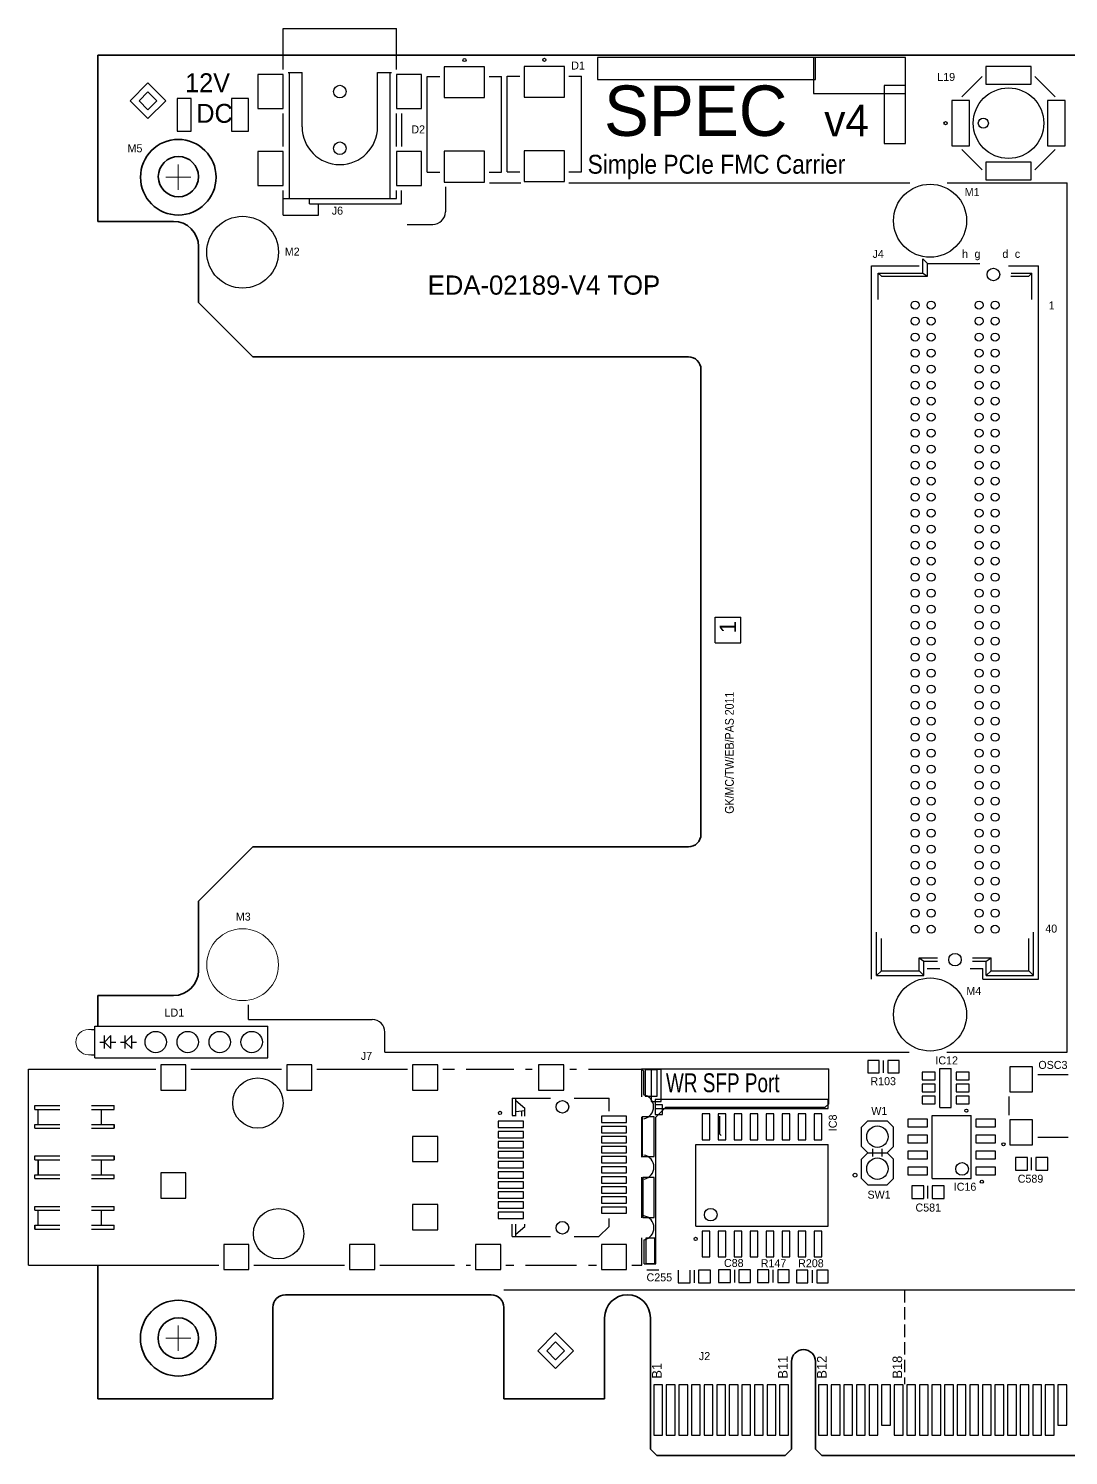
# Model space of a CAD drawing. Header units: millimetres. Extents: x -233 to 1, y -1 to 128.
# Drawn here: x -233.5 to -150.9, y 15.2 to 128.5 of the extents above; entities that cross this region are included whole.
import ezdxf

# ---------------------------------------------------------------- set-up
doc = ezdxf.new("R2010")
doc.units = ezdxf.units.MM
doc.header["$LTSCALE"] = 0.5
doc.layers.add('AM_2', color=141, linetype='Continuous', lineweight=35)
doc.layers.add('AM_2N', color=51, linetype='Continuous', lineweight=25)
doc.layers.add('AM_9', color=253, linetype='Continuous', lineweight=0, plot=False)

msp = doc.modelspace()

# ---------------------------------------------------------------- linework, layer by layer
at = {"layer": 'AM_2'}
for p, q in [((-227.99, 126.36), (-56.59, 126.36)), ((-227.99, 113.16), (-227.99, 126.36)), ((-227.99, 113.16), (-221.99, 113.16)), ((-219.99, 106.71), (-219.99, 111.16)), ((-219.99, 106.71), (-215.69, 102.41)), ((-215.69, 102.41), (-181.09, 102.41)), ((-180.09, 64.51), (-180.09, 101.41)), ((-219.99, 59.21), (-215.69, 63.51)), ((-215.69, 63.51), (-181.09, 63.51)), ((-219.99, 53.71), (-219.99, 59.21)), ((-227.99, 51.71), (-221.99, 51.71)), ((-227.99, 49.27), (-227.99, 51.71)), ((-227.99, 19.71), (-227.99, 30.31)), ((-213.09, 27.96), (-196.74, 27.96)), ((-214.09, 19.71), (-214.09, 26.96)), ((-195.74, 19.71), (-195.74, 26.96)), ((-187.74, 19.71), (-187.74, 26.14)), ((-184.09, 15.71), (-184.09, 26.14)), ((-172.89, 15.71), (-172.89, 22.66)), ((-170.99, 15.71), (-170.99, 22.66)), ((-227.99, 19.71), (-214.09, 19.71)), ((-195.74, 19.71), (-187.74, 19.71)), ((-184.09, 15.71), (-183.59, 15.21)), ((-183.59, 15.21), (-173.39, 15.21)), ((-173.39, 15.21), (-172.89, 15.71)), ((-170.99, 15.71), (-170.49, 15.21)), ((-170.49, 15.21), (-150.29, 15.21))]:
    msp.add_line(p, q, dxfattribs=at)
for centre, radius in [((-221.6, 116.66), 3), ((-221.59, 116.71), 1.6), ((-221.6, 24.52), 3.01), ((-221.6, 24.52), 1.61)]:
    msp.add_circle(centre, radius, dxfattribs=at)
for centre, radius, start, end in [((-221.99, 111.16), 2, 0, 90), ((-181.09, 101.41), 1, 0, 90), ((-181.09, 64.51), 1, 270, 0), ((-221.99, 53.71), 2, 270, 0), ((-213.09, 26.96), 1, 90, 180), ((-196.74, 26.96), 1, 0, 90), ((-185.92, 26.14), 1.82, 0, 180), ((-171.94, 22.66), 0.95, 0, 180)]:
    msp.add_arc(centre, radius, start, end, dxfattribs=at)
at = {"layer": 'AM_2N'}
for p, q in [((-213.27, 125.21), (-213.27, 128.46)), ((-213.27, 128.46), (-204.27, 128.46)), ((-204.27, 125.21), (-204.27, 128.46)), ((-188.3, 126.16), (-188.3, 124.41)), ((-171, 126.16), (-188.3, 126.16)), ((-171.15, 126.16), (-171.15, 123.31)), ((-163.83, 126.16), (-171.15, 126.16)), ((-171, 124.41), (-171, 126.16)), ((-163.83, 123.31), (-163.83, 126.16)), ((-213.27, 124.81), (-215.27, 124.81)), ((-215.27, 124.81), (-215.27, 122.11)), ((-213.27, 122.11), (-213.27, 124.81)), ((-212.87, 124.96), (-211.77, 124.96)), ((-212.77, 114.96), (-212.77, 124.96)), ((-211.77, 120.66), (-211.77, 124.96)), ((-205.77, 120.66), (-205.77, 124.96)), ((-205.77, 124.96), (-204.67, 124.96)), ((-204.77, 114.96), (-204.77, 124.96)), ((-202.27, 124.81), (-204.27, 124.81)), ((-204.27, 124.81), (-204.27, 122.11)), ((-202.27, 122.11), (-202.27, 124.81)), ((-201.82, 117.06), (-201.82, 124.66)), ((-201.82, 124.66), (-200.82, 124.66)), ((-200.47, 125.43), (-200.47, 122.98)), ((-197.27, 125.43), (-200.47, 125.43)), ((-197.27, 122.98), (-197.27, 125.43)), ((-196.92, 124.66), (-195.92, 124.66)), ((-195.92, 117.06), (-195.92, 124.66)), ((-195.47, 124.68), (-194.47, 124.68)), ((-195.47, 117.08), (-195.47, 124.68)), ((-194.12, 125.46), (-194.12, 123.01)), ((-190.92, 125.46), (-194.12, 125.46)), ((-190.92, 123.01), (-190.92, 125.46)), ((-190.57, 124.68), (-189.57, 124.68)), ((-189.57, 117.08), (-189.57, 124.68)), ((-159.36, 123.05), (-157.76, 124.65)), ((-157.46, 125.45), (-157.46, 124.05)), ((-153.86, 125.45), (-157.46, 125.45)), ((-153.86, 124.05), (-153.86, 125.45)), ((-153.56, 124.65), (-151.96, 123.05)), ((-225.42, 122.73), (-224.01, 124.14)), ((-224.01, 124.14), (-222.59, 122.73)), ((-188.3, 124.41), (-171, 124.41)), ((-165.54, 123.95), (-165.54, 119.35)), ((-163.83, 123.95), (-165.54, 123.95)), ((-163.83, 119.35), (-163.83, 123.95)), ((-157.46, 124.05), (-153.86, 124.05)), ((-224.01, 121.31), (-225.42, 122.73)), ((-224.01, 123.44), (-224.71, 122.73)), ((-224.71, 122.73), (-224.01, 122.02)), ((-223.3, 122.73), (-224.01, 123.44)), ((-224.01, 122.02), (-223.3, 122.73)), ((-222.59, 122.73), (-224.01, 121.31)), ((-221.7, 122.91), (-221.7, 120.32)), ((-220.58, 122.91), (-221.7, 122.91)), ((-220.58, 120.32), (-220.58, 122.91)), ((-217.38, 122.91), (-217.38, 120.32)), ((-216.03, 122.91), (-217.38, 122.91)), ((-216.03, 120.32), (-216.03, 122.91)), ((-200.47, 122.98), (-197.27, 122.98)), ((-194.12, 123.01), (-190.92, 123.01)), ((-171.15, 123.31), (-163.83, 123.31)), ((-160.16, 122.75), (-160.16, 119.15)), ((-158.76, 122.75), (-160.16, 122.75)), ((-158.76, 119.15), (-158.76, 122.75)), ((-152.56, 122.75), (-152.56, 119.15)), ((-151.16, 122.75), (-152.56, 122.75)), ((-151.16, 119.15), (-151.16, 122.75)), ((-215.27, 122.11), (-213.27, 122.11)), ((-213.27, 119.11), (-213.27, 121.71)), ((-204.27, 122.11), (-202.27, 122.11)), ((-204.27, 119.11), (-204.27, 121.71)), ((-203.87, 121.71), (-203.87, 119.11)), ((-221.7, 120.32), (-220.58, 120.32)), ((-217.38, 120.32), (-216.03, 120.32)), ((-165.54, 119.35), (-163.83, 119.35)), ((-160.16, 119.15), (-158.76, 119.15)), ((-152.56, 119.15), (-151.16, 119.15)), ((-213.27, 118.71), (-215.27, 118.71)), ((-215.27, 118.71), (-215.27, 116.01)), ((-213.27, 116.01), (-213.27, 118.71)), ((-202.27, 118.71), (-204.27, 118.71)), ((-204.27, 118.71), (-204.27, 116.01)), ((-202.27, 116.01), (-202.27, 118.71)), ((-200.47, 118.73), (-200.47, 116.28)), ((-197.27, 118.73), (-200.47, 118.73)), ((-197.27, 116.28), (-197.27, 118.73)), ((-194.12, 118.76), (-194.12, 116.31)), ((-190.92, 118.76), (-194.12, 118.76)), ((-190.92, 116.31), (-190.92, 118.76)), ((-159.36, 118.85), (-157.76, 117.25)), ((-157.46, 117.85), (-157.46, 116.45)), ((-153.86, 117.85), (-157.46, 117.85)), ((-153.86, 116.45), (-153.86, 117.85)), ((-153.56, 117.25), (-151.96, 118.85)), ((-201.82, 117.06), (-200.82, 117.06)), ((-196.92, 117.06), (-195.92, 117.06)), ((-195.47, 117.08), (-194.47, 117.08)), ((-190.57, 117.08), (-189.57, 117.08)), ((-215.27, 116.01), (-213.27, 116.01)), ((-213.27, 114.96), (-213.27, 115.61)), ((-204.27, 116.01), (-202.27, 116.01)), ((-204.27, 114.96), (-204.27, 115.61)), ((-203.87, 114.56), (-203.87, 115.61)), ((-200.47, 116.28), (-197.27, 116.28)), ((-200.39, 115.91), (-200.39, 113.91)), ((-200.39, 115.91), (-200.39, 113.91)), ((-196.89, 116.21), (-194.39, 116.21)), ((-194.12, 116.31), (-190.92, 116.31)), ((-190.59, 116.21), (-163.49, 116.21)), ((-160.53, 116.22), (-151, 116.22)), ((-157.46, 116.45), (-153.86, 116.45)), ((-150.99, 47.21), (-150.99, 116.21)), ((-213.27, 113.66), (-213.27, 114.96)), ((-213.27, 114.96), (-204.27, 114.96)), ((-211.17, 114.56), (-211.17, 114.96)), ((-211.17, 114.56), (-203.87, 114.56)), ((-210.47, 113.66), (-210.47, 114.56)), ((-213.27, 113.66), (-210.47, 113.66)), ((-203.41, 112.9), (-201.41, 112.9)), ((-162.47, 110.19), (-162.09, 109.81)), ((-162.47, 109.05), (-162.47, 110.19)), ((-166.53, 53.02), (-166.53, 109.64)), ((-166.53, 109.64), (-162.75, 109.64)), ((-166.02, 109.05), (-162.47, 109.05)), ((-166.02, 106.95), (-166.02, 109.05)), ((-166.02, 109.05), (-165.76, 108.8)), ((-165.76, 108.8), (-162.09, 108.8)), ((-162.47, 109.05), (-162.09, 108.8)), ((-162.09, 109.81), (-157.95, 109.81)), ((-162.09, 108.8), (-162.09, 109.81)), ((-155.65, 109.64), (-153.29, 109.64)), ((-155.47, 108.8), (-154.05, 108.8)), ((-155.46, 109.05), (-153.8, 109.05)), ((-154.05, 108.8), (-153.8, 109.05)), ((-153.8, 106.95), (-153.8, 109.05)), ((-153.29, 53.02), (-153.29, 109.64)), ((-178.95, 79.71), (-178.95, 81.74)), ((-178.95, 81.74), (-176.92, 81.74)), ((-176.92, 79.71), (-176.92, 81.74)), ((-178.95, 79.71), (-176.92, 79.71)), ((-166.15, 53.3), (-166.15, 56.75)), ((-153.67, 53.3), (-153.67, 56.75)), ((-165.76, 53.68), (-165.76, 56.25)), ((-154.05, 53.68), (-154.05, 56.25)), ((-162.77, 54.7), (-161.3, 54.7)), ((-162.77, 54.7), (-162.39, 54.44)), ((-162.77, 53.68), (-162.77, 54.7)), ((-162.39, 54.44), (-161.3, 54.44)), ((-162.39, 53.3), (-162.39, 54.44)), ((-158.52, 54.7), (-157.05, 54.7)), ((-158.51, 54.44), (-157.43, 54.44)), ((-157.43, 54.44), (-157.05, 54.7)), ((-157.43, 53.3), (-157.43, 54.44)), ((-157.05, 53.68), (-157.05, 54.7)), ((-166.15, 53.3), (-165.76, 53.68)), ((-166.15, 53.3), (-162.39, 53.3)), ((-165.76, 53.68), (-162.77, 53.68)), ((-162.77, 53.68), (-162.39, 53.3)), ((-162.11, 53.86), (-161.12, 53.86)), ((-158.7, 53.86), (-157.71, 53.86)), ((-157.71, 53.02), (-157.71, 53.86)), ((-157.43, 53.3), (-157.05, 53.68)), ((-157.43, 53.3), (-153.67, 53.3)), ((-157.05, 53.68), (-154.05, 53.68)), ((-154.05, 53.68), (-153.67, 53.3)), ((-157.71, 53.02), (-153.29, 53.02)), ((-216.01, 49.81), (-216.01, 50.98)), ((-228.5, 49.02), (-228.22, 49.02)), ((-228.22, 46.77), (-228.22, 49.27)), ((-228.22, 49.27), (-214.5, 49.27)), ((-228.22, 49.27), (-226.85, 49.27)), ((-216.01, 49.81), (-206.19, 49.81)), ((-214.5, 46.77), (-214.5, 49.27)), ((-205.19, 47.21), (-205.19, 48.81)), ((-227.84, 48.02), (-227.46, 48.02)), ((-227.46, 48.02), (-226.95, 48.53)), ((-227.46, 47.51), (-227.46, 48.53)), ((-227.46, 48.02), (-226.95, 47.51)), ((-226.95, 47.51), (-226.95, 48.53)), ((-226.95, 48.02), (-226.57, 48.02)), ((-226.19, 48.02), (-225.81, 48.02)), ((-225.81, 48.02), (-225.3, 48.53)), ((-225.81, 47.51), (-225.81, 48.53)), ((-225.81, 48.02), (-225.3, 47.51)), ((-225.3, 47.51), (-225.3, 48.53)), ((-225.3, 48.02), (-224.92, 48.02)), ((-228.5, 47.02), (-228.22, 47.02)), ((-228.22, 46.77), (-214.5, 46.77)), ((-228.22, 46.77), (-226.85, 46.77)), ((-205.19, 47.22), (-163.56, 47.22)), ((-165.94, 46.57), (-166.84, 46.57)), ((-166.84, 46.57), (-166.84, 45.57)), ((-165.94, 45.57), (-165.94, 46.57)), ((-165.59, 45.57), (-165.59, 46.57)), ((-164.34, 46.57), (-165.24, 46.57)), ((-165.24, 46.57), (-165.24, 45.57)), ((-164.34, 45.57), (-164.34, 46.57)), ((-160.57, 47.22), (-150.99, 47.22)), ((-233.49, 30.31), (-233.49, 45.86)), ((-233.49, 45.86), (-223.39, 45.86)), ((-233.49, 45.86), (-231.09, 45.86)), ((-233.49, 30.31), (-233.49, 45.86)), ((-233.49, 30.31), (-233.49, 45.86)), ((-233.49, 45.86), (-223.39, 45.86)), ((-222.99, 46.21), (-222.99, 44.21)), ((-220.99, 46.21), (-222.99, 46.21)), ((-220.99, 44.21), (-220.99, 46.21)), ((-220.59, 45.86), (-213.39, 45.86)), ((-220.59, 45.86), (-213.39, 45.86)), ((-212.99, 46.21), (-212.99, 44.21)), ((-210.99, 46.21), (-212.99, 46.21)), ((-210.99, 44.21), (-210.99, 46.21)), ((-210.59, 45.86), (-203.39, 45.86)), ((-210.59, 45.86), (-203.39, 45.86)), ((-202.99, 46.21), (-202.99, 44.21)), ((-200.99, 46.21), (-202.99, 46.21)), ((-200.99, 44.21), (-200.99, 46.21)), ((-200.59, 45.86), (-199.66, 45.86)), ((-200.59, 45.86), (-199.66, 45.86)), ((-198.73, 45.86), (-194.96, 45.86)), ((-198.73, 45.86), (-194.96, 45.86)), ((-194.03, 45.86), (-193.49, 45.86)), ((-194.03, 45.86), (-193.49, 45.86)), ((-192.99, 46.21), (-192.99, 44.21)), ((-190.99, 46.21), (-192.99, 46.21)), ((-190.99, 44.21), (-190.99, 46.21)), ((-190.49, 45.86), (-189.96, 45.86)), ((-190.49, 45.86), (-189.96, 45.86)), ((-189.03, 45.86), (-184.79, 45.86)), ((-189.03, 45.86), (-184.79, 45.86)), ((-185.59, 45.86), (-184.79, 45.86)), ((-184.8, 45.89), (-169.94, 45.89)), ((-184.8, 45.89), (-184.62, 45.72)), ((-184.79, 43.68), (-184.79, 45.86)), ((-184.79, 43.86), (-184.79, 45.86)), ((-184.79, 43.68), (-184.79, 45.86)), ((-184.62, 43.89), (-184.62, 45.72)), ((-184.52, 45.82), (-184.52, 43.73)), ((-183.56, 45.82), (-184.52, 45.82)), ((-184.04, 45.84), (-184.04, 43.3)), ((-183.25, 45.84), (-184.04, 45.84)), ((-183.56, 43.73), (-183.56, 45.82)), ((-183.25, 43.3), (-183.25, 45.84)), ((-169.94, 43.13), (-169.94, 45.89)), ((-166.84, 45.57), (-165.94, 45.57)), ((-165.24, 45.57), (-164.34, 45.57)), ((-161.48, 45.62), (-162.53, 45.62)), ((-162.53, 45.62), (-162.53, 45.02)), ((-161.48, 45.02), (-161.48, 45.62)), ((-161.11, 42.82), (-161.11, 45.92)), ((-161.11, 45.92), (-160.21, 45.92)), ((-160.21, 42.82), (-160.21, 45.92)), ((-158.78, 45.62), (-159.83, 45.62)), ((-159.83, 45.62), (-159.83, 45.02)), ((-158.78, 45.02), (-158.78, 45.62)), ((-153.76, 46.06), (-155.56, 46.06)), ((-155.56, 46.06), (-155.56, 44.06)), ((-153.76, 44.06), (-153.76, 46.06)), ((-153.32, 45.46), (-150.92, 45.46)), ((-222.99, 44.21), (-220.99, 44.21)), ((-212.99, 44.21), (-210.99, 44.21)), ((-202.99, 44.21), (-200.99, 44.21)), ((-192.99, 44.21), (-190.99, 44.21)), ((-162.53, 45.02), (-161.48, 45.02)), ((-161.48, 44.67), (-162.53, 44.67)), ((-162.53, 44.67), (-162.53, 44.07)), ((-161.48, 44.07), (-161.48, 44.67)), ((-159.83, 45.02), (-158.78, 45.02)), ((-158.78, 44.67), (-159.83, 44.67)), ((-159.83, 44.67), (-159.83, 44.07)), ((-158.78, 44.07), (-158.78, 44.67)), ((-195.09, 43.58), (-192.04, 43.58)), ((-195.09, 43.58), (-195.09, 42.18)), ((-194.79, 42.13), (-194.79, 43.58)), ((-194.79, 43.38), (-194.07, 42.78)), ((-190.15, 43.58), (-187.39, 43.58)), ((-187.39, 42.53), (-187.39, 43.58)), ((-184.52, 43.73), (-183.56, 43.73)), ((-184.04, 43.3), (-183.25, 43.3)), ((-183.73, 43.46), (-183.73, 42.74)), ((-169.99, 43.46), (-183.73, 43.46)), ((-183.73, 43.05), (-183.73, 42.26)), ((-183.15, 43.05), (-183.73, 43.05)), ((-183.15, 42.26), (-183.15, 43.05)), ((-170.22, 42.85), (-169.94, 43.13)), ((-169.99, 42.74), (-169.99, 43.46)), ((-162.53, 44.07), (-161.48, 44.07)), ((-161.48, 43.72), (-162.53, 43.72)), ((-162.53, 43.72), (-162.53, 43.12)), ((-162.53, 43.12), (-161.48, 43.12)), ((-161.48, 43.12), (-161.48, 43.72)), ((-159.83, 44.07), (-158.78, 44.07)), ((-158.78, 43.72), (-159.83, 43.72)), ((-159.83, 43.72), (-159.83, 43.12)), ((-159.83, 43.12), (-158.78, 43.12)), ((-158.78, 43.12), (-158.78, 43.72)), ((-155.62, 42.21), (-155.62, 43.71)), ((-155.56, 44.06), (-153.76, 44.06)), ((-232.99, 42.68), (-232.99, 42.98)), ((-232.99, 42.98), (-231, 42.98)), ((-232.99, 42.68), (-231, 42.68)), ((-232.74, 41.48), (-232.74, 42.68)), ((-231, 42.98), (-231, 42.98)), ((-228.5, 42.98), (-226.69, 42.98)), ((-228.5, 42.68), (-226.69, 42.68)), ((-227.69, 41.48), (-227.69, 42.68)), ((-227.69, 41.48), (-227.69, 42.68)), ((-226.69, 42.68), (-226.69, 42.98)), ((-226.69, 42.68), (-226.69, 42.98)), ((-195.09, 42.18), (-194.79, 42.18)), ((-194.79, 42.52), (-194.07, 42.58)), ((-194.32, 42.13), (-194.32, 42.56)), ((-194.07, 42.13), (-194.07, 42.78)), ((-187.99, 42.13), (-187.99, 41.63)), ((-185.99, 42.13), (-187.99, 42.13)), ((-185.99, 41.63), (-185.99, 42.13)), ((-184.79, 38.88), (-184.79, 42.09)), ((-184.79, 38.88), (-184.79, 42.09)), ((-184.77, 42.08), (-184.77, 38.93)), ((-183.81, 42.08), (-184.77, 42.08)), ((-183.81, 38.93), (-183.81, 42.08)), ((-183.73, 42.74), (-169.99, 42.74)), ((-183.73, 42.26), (-183.15, 42.26)), ((-183.66, 42.06), (-182.87, 42.85)), ((-183.66, 30.43), (-183.66, 42.06)), ((-182.87, 42.85), (-170.22, 42.85)), ((-179.38, 42.32), (-179.98, 42.32)), ((-179.98, 42.32), (-179.98, 40.27)), ((-179.38, 40.27), (-179.38, 42.32)), ((-178.11, 42.32), (-178.71, 42.32)), ((-178.71, 42.32), (-178.71, 40.27)), ((-178.59, 41.3), (-178.59, 42.14)), ((-178.11, 40.27), (-178.11, 42.32)), ((-176.84, 42.32), (-177.44, 42.32)), ((-177.44, 42.32), (-177.44, 40.27)), ((-176.84, 40.27), (-176.84, 42.32)), ((-175.57, 42.32), (-176.17, 42.32)), ((-176.17, 42.32), (-176.17, 40.27)), ((-175.57, 40.27), (-175.57, 42.32)), ((-174.3, 42.32), (-174.9, 42.32)), ((-174.9, 42.32), (-174.9, 40.27)), ((-174.3, 40.27), (-174.3, 42.32)), ((-173.03, 42.32), (-173.63, 42.32)), ((-173.63, 42.32), (-173.63, 40.27)), ((-173.03, 40.27), (-173.03, 42.32)), ((-171.76, 42.32), (-172.36, 42.32)), ((-172.36, 42.32), (-172.36, 40.27)), ((-171.76, 40.27), (-171.76, 42.32)), ((-170.49, 42.32), (-171.09, 42.32)), ((-171.09, 42.32), (-171.09, 40.27)), ((-170.49, 40.27), (-170.49, 42.32)), ((-161.73, 37.2), (-161.73, 42.2)), ((-161.73, 42.2), (-158.63, 42.2)), ((-161.11, 42.82), (-160.21, 42.82)), ((-158.63, 37.2), (-158.63, 42.2)), ((-232.99, 41.18), (-232.99, 41.48)), ((-232.99, 41.48), (-231, 41.48)), ((-232.99, 41.18), (-231, 41.18)), ((-228.5, 41.48), (-226.69, 41.48)), ((-228.5, 41.18), (-226.69, 41.18)), ((-226.69, 41.18), (-226.69, 41.48)), ((-226.69, 41.48), (-226.69, 41.18)), ((-194.19, 41.73), (-196.19, 41.73)), ((-196.19, 41.73), (-196.19, 41.23)), ((-196.19, 41.23), (-194.19, 41.23)), ((-194.19, 40.93), (-196.19, 40.93)), ((-196.19, 40.93), (-196.19, 40.43)), ((-194.19, 41.23), (-194.19, 41.73)), ((-194.19, 40.43), (-194.19, 40.93)), ((-187.99, 41.63), (-185.99, 41.63)), ((-187.99, 41.33), (-187.99, 40.83)), ((-185.99, 41.33), (-187.99, 41.33)), ((-187.99, 40.83), (-185.99, 40.83)), ((-185.99, 40.83), (-185.99, 41.33)), ((-178.59, 40.72), (-178.59, 41.3)), ((-167.34, 41.28), (-166.84, 41.78)), ((-167.34, 39.74), (-167.34, 41.28)), ((-166.84, 41.78), (-165.3, 41.78)), ((-165.3, 41.78), (-164.8, 41.28)), ((-164.8, 39.74), (-164.8, 41.28)), ((-162.1, 41.9), (-163.65, 41.9)), ((-163.65, 41.9), (-163.65, 41.3)), ((-163.65, 41.3), (-162.1, 41.3)), ((-162.1, 41.3), (-162.1, 41.9)), ((-156.7, 41.9), (-158.25, 41.9)), ((-158.25, 41.9), (-158.25, 41.3)), ((-158.25, 41.3), (-156.7, 41.3)), ((-156.7, 41.3), (-156.7, 41.9)), ((-153.76, 41.86), (-155.56, 41.86)), ((-155.56, 41.86), (-155.56, 39.86)), ((-153.76, 39.86), (-153.76, 41.86)), ((-202.99, 40.53), (-202.99, 38.53)), ((-200.99, 40.53), (-202.99, 40.53)), ((-200.99, 38.53), (-200.99, 40.53)), ((-196.19, 40.43), (-194.19, 40.43)), ((-194.19, 40.13), (-196.19, 40.13)), ((-196.19, 40.13), (-196.19, 39.63)), ((-194.19, 39.63), (-194.19, 40.13)), ((-187.99, 40.53), (-187.99, 40.03)), ((-185.99, 40.53), (-187.99, 40.53)), ((-187.99, 40.03), (-185.99, 40.03)), ((-187.99, 39.73), (-187.99, 39.23)), ((-185.99, 39.73), (-187.99, 39.73)), ((-185.99, 40.03), (-185.99, 40.53)), ((-185.99, 39.23), (-185.99, 39.73)), ((-180.49, 33.4), (-180.49, 39.9)), ((-180.49, 39.9), (-169.99, 39.9)), ((-179.98, 40.27), (-179.38, 40.27)), ((-178.71, 40.27), (-178.11, 40.27)), ((-178.59, 40.72), (-178.47, 40.6)), ((-177.44, 40.27), (-176.84, 40.27)), ((-176.17, 40.27), (-175.57, 40.27)), ((-174.9, 40.27), (-174.3, 40.27)), ((-173.63, 40.27), (-173.03, 40.27)), ((-172.36, 40.27), (-171.76, 40.27)), ((-171.09, 40.27), (-170.49, 40.27)), ((-169.99, 33.4), (-169.99, 39.9)), ((-167.34, 39.74), (-166.84, 39.24)), ((-165.3, 39.24), (-164.8, 39.74)), ((-162.1, 40.63), (-163.65, 40.63)), ((-163.65, 40.63), (-163.65, 40.03)), ((-163.65, 40.03), (-162.1, 40.03)), ((-162.1, 40.03), (-162.1, 40.63)), ((-156.7, 40.63), (-158.25, 40.63)), ((-158.25, 40.63), (-158.25, 40.03)), ((-158.25, 40.03), (-156.7, 40.03)), ((-156.7, 40.03), (-156.7, 40.63)), ((-155.56, 39.86), (-153.76, 39.86)), ((-153.32, 40.46), (-150.92, 40.46)), ((-232.99, 38.68), (-232.99, 38.98)), ((-232.99, 38.68), (-232.99, 38.98)), ((-232.99, 38.98), (-231, 38.98)), ((-232.99, 38.68), (-231, 38.68)), ((-232.74, 37.48), (-232.74, 38.68)), ((-232.74, 38.68), (-232.74, 37.48)), ((-231, 38.98), (-231, 38.98)), ((-231, 38.68), (-231, 38.68)), ((-228.5, 38.98), (-226.69, 38.98)), ((-228.5, 38.68), (-226.69, 38.68)), ((-227.69, 37.48), (-227.69, 38.68)), ((-227.69, 37.48), (-227.69, 38.68)), ((-226.69, 38.68), (-226.69, 38.98)), ((-226.69, 38.98), (-226.69, 38.68)), ((-202.99, 38.53), (-200.99, 38.53)), ((-196.19, 39.63), (-194.19, 39.63)), ((-194.19, 39.33), (-196.19, 39.33)), ((-196.19, 39.33), (-196.19, 38.83)), ((-196.19, 38.83), (-194.19, 38.83)), ((-194.19, 38.53), (-196.19, 38.53)), ((-196.19, 38.53), (-196.19, 38.03)), ((-194.19, 38.83), (-194.19, 39.33)), ((-194.19, 38.03), (-194.19, 38.53)), ((-187.99, 39.23), (-185.99, 39.23)), ((-187.99, 38.93), (-187.99, 38.43)), ((-185.99, 38.93), (-187.99, 38.93)), ((-185.99, 38.43), (-185.99, 38.93)), ((-184.77, 38.93), (-183.81, 38.93)), ((-167.34, 38.74), (-166.84, 39.24)), ((-167.34, 37.2), (-167.34, 38.74)), ((-166.84, 39.24), (-165.3, 39.24)), ((-166.45, 38.94), (-166.45, 39.55)), ((-165.69, 38.94), (-165.69, 39.55)), ((-165.3, 39.24), (-164.8, 38.74)), ((-164.8, 37.2), (-164.8, 38.74)), ((-162.1, 39.36), (-163.65, 39.36)), ((-163.65, 39.36), (-163.65, 38.76)), ((-163.65, 38.76), (-162.1, 38.76)), ((-162.1, 38.76), (-162.1, 39.36)), ((-156.7, 39.36), (-158.25, 39.36)), ((-158.25, 39.36), (-158.25, 38.76)), ((-158.25, 38.76), (-156.7, 38.76)), ((-156.7, 38.76), (-156.7, 39.36)), ((-154.15, 38.85), (-155.1, 38.85)), ((-155.1, 38.85), (-155.1, 37.85)), ((-154.15, 37.85), (-154.15, 38.85)), ((-153.83, 37.85), (-153.83, 38.85)), ((-152.55, 38.85), (-153.5, 38.85)), ((-153.5, 38.85), (-153.5, 37.85)), ((-152.55, 37.85), (-152.55, 38.85)), ((-232.99, 37.18), (-232.99, 37.48)), ((-232.99, 37.18), (-232.99, 37.48)), ((-232.99, 37.48), (-231, 37.48)), ((-231, 37.48), (-231, 37.48)), ((-228.5, 37.48), (-226.69, 37.48)), ((-226.69, 37.18), (-226.69, 37.48)), ((-226.69, 37.18), (-226.69, 37.48)), ((-222.99, 37.63), (-222.99, 35.63)), ((-220.99, 37.63), (-222.99, 37.63)), ((-220.99, 35.63), (-220.99, 37.63)), ((-196.19, 38.03), (-194.19, 38.03)), ((-194.19, 37.73), (-196.19, 37.73)), ((-196.19, 37.73), (-196.19, 37.23)), ((-194.19, 37.23), (-194.19, 37.73)), ((-187.99, 38.43), (-185.99, 38.43)), ((-187.99, 38.13), (-187.99, 37.63)), ((-185.99, 38.13), (-187.99, 38.13)), ((-187.99, 37.63), (-185.99, 37.63)), ((-185.99, 37.63), (-185.99, 38.13)), ((-162.1, 38.09), (-163.65, 38.09)), ((-163.65, 38.09), (-163.65, 37.49)), ((-163.65, 37.49), (-162.1, 37.49)), ((-162.1, 37.49), (-162.1, 38.09)), ((-156.7, 38.09), (-158.25, 38.09)), ((-158.25, 38.09), (-158.25, 37.49)), ((-158.25, 37.49), (-156.7, 37.49)), ((-156.7, 37.49), (-156.7, 38.09)), ((-155.1, 37.85), (-154.15, 37.85)), ((-153.5, 37.85), (-152.55, 37.85)), ((-232.99, 37.18), (-231, 37.18)), ((-231, 37.18), (-231, 37.18)), ((-228.5, 37.18), (-226.69, 37.18)), ((-196.19, 37.23), (-194.19, 37.23)), ((-194.19, 36.93), (-196.19, 36.93)), ((-196.19, 36.93), (-196.19, 36.43)), ((-196.19, 36.43), (-194.19, 36.43)), ((-194.19, 36.43), (-194.19, 36.93)), ((-187.99, 37.33), (-187.99, 36.83)), ((-185.99, 37.33), (-187.99, 37.33)), ((-187.99, 36.83), (-185.99, 36.83)), ((-187.99, 36.53), (-187.99, 36.03)), ((-185.99, 36.53), (-187.99, 36.53)), ((-185.99, 36.83), (-185.99, 37.33)), ((-185.99, 36.03), (-185.99, 36.53)), ((-184.79, 34.08), (-184.79, 37.29)), ((-184.79, 34.08), (-184.79, 37.29)), ((-184.7, 37.26), (-184.7, 34.11)), ((-183.81, 37.26), (-184.7, 37.26)), ((-183.81, 34.11), (-183.81, 37.26)), ((-167.34, 37.2), (-166.84, 36.7)), ((-166.84, 36.7), (-165.3, 36.7)), ((-165.3, 36.7), (-164.8, 37.2)), ((-163.33, 36.61), (-163.33, 35.61)), ((-162.38, 36.61), (-163.33, 36.61)), ((-162.38, 35.61), (-162.38, 36.61)), ((-162.06, 35.61), (-162.06, 36.61)), ((-161.73, 37.2), (-158.63, 37.2)), ((-161.73, 36.61), (-161.73, 35.61)), ((-160.78, 36.61), (-161.73, 36.61)), ((-160.78, 35.61), (-160.78, 36.61)), ((-222.99, 35.63), (-220.99, 35.63)), ((-202.99, 35.13), (-202.99, 33.13)), ((-200.99, 35.13), (-202.99, 35.13)), ((-200.99, 33.13), (-200.99, 35.13)), ((-194.19, 36.13), (-196.19, 36.13)), ((-196.19, 36.13), (-196.19, 35.63)), ((-196.19, 35.63), (-194.19, 35.63)), ((-194.19, 35.33), (-196.19, 35.33)), ((-196.19, 35.33), (-196.19, 34.83)), ((-194.19, 35.63), (-194.19, 36.13)), ((-194.19, 34.83), (-194.19, 35.33)), ((-187.99, 36.03), (-185.99, 36.03)), ((-187.99, 35.73), (-187.99, 35.23)), ((-185.99, 35.73), (-187.99, 35.73)), ((-187.99, 35.23), (-185.99, 35.23)), ((-185.99, 35.23), (-185.99, 35.73)), ((-163.33, 35.61), (-162.38, 35.61)), ((-161.73, 35.61), (-160.78, 35.61)), ((-232.99, 34.68), (-232.99, 34.98)), ((-232.99, 34.68), (-232.99, 34.98)), ((-232.99, 34.98), (-231, 34.98)), ((-232.99, 34.68), (-231, 34.68)), ((-232.74, 33.48), (-232.74, 34.68)), ((-232.74, 33.48), (-232.74, 34.68)), ((-231, 34.98), (-231, 34.98)), ((-231, 34.68), (-231, 34.68)), ((-228.5, 34.98), (-226.69, 34.98)), ((-228.5, 34.68), (-226.69, 34.68)), ((-227.69, 33.48), (-227.69, 34.68)), ((-227.69, 33.48), (-227.69, 34.68)), ((-226.69, 34.68), (-226.69, 34.98)), ((-226.69, 34.68), (-226.69, 34.98)), ((-196.19, 34.83), (-194.19, 34.83)), ((-194.19, 34.53), (-196.19, 34.53)), ((-196.19, 34.53), (-196.19, 34.03)), ((-196.19, 34.03), (-194.19, 34.03)), ((-194.19, 34.03), (-194.19, 34.53)), ((-187.99, 34.93), (-187.99, 34.43)), ((-185.99, 34.93), (-187.99, 34.93)), ((-187.99, 34.43), (-185.99, 34.43)), ((-187.39, 33.38), (-187.39, 34.03)), ((-185.99, 34.43), (-185.99, 34.93)), ((-184.7, 34.11), (-183.81, 34.11)), ((-232.99, 33.18), (-232.99, 33.48)), ((-232.99, 33.48), (-232.99, 33.18)), ((-232.99, 33.48), (-231, 33.48)), ((-232.99, 33.18), (-231, 33.18)), ((-231, 33.48), (-231, 33.48)), ((-228.5, 33.48), (-226.69, 33.48)), ((-228.5, 33.18), (-226.69, 33.18)), ((-226.69, 33.18), (-226.69, 33.48)), ((-226.69, 33.18), (-226.69, 33.48)), ((-202.99, 33.13), (-200.99, 33.13)), ((-195.09, 32.58), (-195.09, 33.58)), ((-194.79, 32.58), (-194.79, 33.58)), ((-194.79, 32.78), (-194.07, 33.38)), ((-194.07, 33.38), (-194.07, 33.58)), ((-188.19, 32.58), (-187.39, 33.38)), ((-180.49, 33.4), (-169.99, 33.4)), ((-179.38, 33.02), (-179.98, 33.02)), ((-179.98, 33.02), (-179.98, 30.97)), ((-179.38, 30.97), (-179.38, 33.02)), ((-178.11, 33.02), (-178.71, 33.02)), ((-178.71, 33.02), (-178.71, 30.97)), ((-178.11, 30.97), (-178.11, 33.02)), ((-176.84, 33.02), (-177.44, 33.02)), ((-177.44, 33.02), (-177.44, 30.97)), ((-176.84, 30.97), (-176.84, 33.02)), ((-175.57, 33.02), (-176.17, 33.02)), ((-176.17, 33.02), (-176.17, 30.97)), ((-175.57, 30.97), (-175.57, 33.02)), ((-174.3, 33.02), (-174.9, 33.02)), ((-174.9, 33.02), (-174.9, 30.97)), ((-174.3, 30.97), (-174.3, 33.02)), ((-173.03, 33.02), (-173.63, 33.02)), ((-173.63, 33.02), (-173.63, 30.97)), ((-173.03, 30.97), (-173.03, 33.02)), ((-171.76, 33.02), (-172.36, 33.02)), ((-172.36, 33.02), (-172.36, 30.97)), ((-171.76, 30.97), (-171.76, 33.02)), ((-170.49, 33.02), (-171.09, 33.02)), ((-171.09, 33.02), (-171.09, 30.97)), ((-170.49, 30.97), (-170.49, 33.02)), ((-217.99, 31.96), (-217.99, 29.96)), ((-215.99, 31.96), (-217.99, 31.96)), ((-215.99, 29.96), (-215.99, 31.96)), ((-207.99, 31.96), (-207.99, 29.96)), ((-205.99, 31.96), (-207.99, 31.96)), ((-205.99, 29.96), (-205.99, 31.96)), ((-197.99, 31.96), (-197.99, 29.96)), ((-195.99, 31.96), (-197.99, 31.96)), ((-195.99, 29.96), (-195.99, 31.96)), ((-195.09, 32.58), (-192.04, 32.58)), ((-190.15, 32.58), (-188.19, 32.58)), ((-187.99, 31.96), (-187.99, 29.96)), ((-185.99, 31.96), (-187.99, 31.96)), ((-185.99, 29.96), (-185.99, 31.96)), ((-184.79, 30.31), (-184.79, 32.49)), ((-184.79, 30.31), (-184.79, 32.49)), ((-184.79, 30.31), (-184.79, 32.31)), ((-184.6, 30.43), (-184.6, 32.33)), ((-184.47, 32.46), (-184.47, 30.45)), ((-183.76, 32.46), (-184.47, 32.46)), ((-183.76, 30.45), (-183.76, 32.46)), ((-179.98, 30.97), (-179.38, 30.97)), ((-178.71, 30.97), (-178.11, 30.97)), ((-177.44, 30.97), (-176.84, 30.97)), ((-176.17, 30.97), (-175.57, 30.97)), ((-174.9, 30.97), (-174.3, 30.97)), ((-173.63, 30.97), (-173.03, 30.97)), ((-172.36, 30.97), (-171.76, 30.97)), ((-171.09, 30.97), (-170.49, 30.97)), ((-233.49, 30.31), (-218.39, 30.31)), ((-233.49, 30.31), (-231.09, 30.31)), ((-233.49, 30.31), (-218.39, 30.31)), ((-217.99, 29.96), (-215.99, 29.96)), ((-215.59, 30.31), (-208.39, 30.31)), ((-215.59, 30.31), (-208.39, 30.31)), ((-207.99, 29.96), (-205.99, 29.96)), ((-205.59, 30.31), (-199.66, 30.31)), ((-205.59, 30.31), (-199.66, 30.31)), ((-198.73, 30.31), (-198.39, 30.31)), ((-198.73, 30.31), (-198.39, 30.31)), ((-197.99, 29.96), (-195.99, 29.96)), ((-195.59, 30.31), (-194.96, 30.31)), ((-195.59, 30.31), (-194.96, 30.31)), ((-194.03, 30.31), (-189.96, 30.31)), ((-194.03, 30.31), (-189.96, 30.31)), ((-189.03, 30.31), (-188.39, 30.31)), ((-189.03, 30.31), (-188.39, 30.31)), ((-187.99, 29.96), (-185.99, 29.96)), ((-185.59, 30.31), (-184.79, 30.31)), ((-185.59, 30.31), (-184.79, 30.31)), ((-185.59, 30.31), (-184.79, 30.31)), ((-184.6, 30.43), (-183.66, 30.43)), ((-184.47, 30.45), (-183.76, 30.45)), ((-183.44, 29.92), (-184.39, 29.92)), ((-181.89, 29.92), (-181.89, 28.92)), ((-180.94, 28.92), (-180.94, 29.92)), ((-180.61, 28.92), (-180.61, 29.92)), ((-180.29, 29.92), (-180.29, 28.92)), ((-179.34, 29.92), (-180.29, 29.92)), ((-179.34, 28.92), (-179.34, 29.92)), ((-177.74, 29.94), (-178.69, 29.94)), ((-178.69, 29.94), (-178.69, 28.94)), ((-177.74, 28.94), (-177.74, 29.94)), ((-177.41, 28.94), (-177.41, 29.94)), ((-176.14, 29.94), (-177.09, 29.94)), ((-177.09, 29.94), (-177.09, 28.94)), ((-176.14, 28.94), (-176.14, 29.94)), ((-175.59, 29.94), (-175.59, 28.94)), ((-174.69, 29.94), (-175.59, 29.94)), ((-174.69, 28.94), (-174.69, 29.94)), ((-174.34, 28.94), (-174.34, 29.94)), ((-173.99, 29.94), (-173.99, 28.94)), ((-173.09, 29.94), (-173.99, 29.94)), ((-173.09, 28.94), (-173.09, 29.94)), ((-171.59, 29.92), (-172.49, 29.92)), ((-172.49, 29.92), (-172.49, 28.92)), ((-171.59, 28.92), (-171.59, 29.92)), ((-171.24, 28.92), (-171.24, 29.92)), ((-169.99, 29.92), (-170.89, 29.92)), ((-170.89, 29.92), (-170.89, 28.92)), ((-169.99, 28.92), (-169.99, 29.92)), ((-195.74, 28.35), (-149.79, 28.35)), ((-181.89, 28.92), (-180.94, 28.92)), ((-180.29, 28.92), (-179.34, 28.92)), ((-178.69, 28.94), (-177.74, 28.94)), ((-177.09, 28.94), (-176.14, 28.94)), ((-175.59, 28.94), (-174.69, 28.94)), ((-173.99, 28.94), (-173.09, 28.94)), ((-172.49, 28.92), (-171.59, 28.92)), ((-170.89, 28.92), (-169.99, 28.92)), ((-163.89, 27.36), (-163.89, 28.35)), ((-163.89, 25.99), (-163.89, 26.98)), ((-193.04, 23.52), (-191.63, 24.94)), ((-191.63, 24.94), (-190.22, 23.52)), ((-163.89, 24.61), (-163.89, 25.6)), ((-191.63, 24.23), (-192.34, 23.52)), ((-190.92, 23.52), (-191.63, 24.23)), ((-163.89, 23.22), (-163.89, 24.21)), ((-191.63, 22.11), (-193.04, 23.52)), ((-192.34, 23.52), (-191.63, 22.81)), ((-191.63, 22.81), (-190.92, 23.52)), ((-190.22, 23.52), (-191.63, 22.11)), ((-163.89, 21.82), (-163.89, 22.81)), ((-183.84, 20.81), (-183.84, 16.81)), ((-183.14, 20.81), (-183.84, 20.81)), ((-183.14, 16.81), (-183.14, 20.81)), ((-182.84, 20.81), (-182.84, 16.81)), ((-182.14, 20.81), (-182.84, 20.81)), ((-182.14, 16.81), (-182.14, 20.81)), ((-181.84, 20.81), (-181.84, 16.81)), ((-181.14, 20.81), (-181.84, 20.81)), ((-181.14, 16.81), (-181.14, 20.81)), ((-180.84, 20.81), (-180.84, 16.81)), ((-180.14, 20.81), (-180.84, 20.81)), ((-180.14, 16.81), (-180.14, 20.81)), ((-179.84, 20.81), (-179.84, 16.81)), ((-179.14, 20.81), (-179.84, 20.81)), ((-179.14, 16.81), (-179.14, 20.81)), ((-178.84, 20.81), (-178.84, 16.81)), ((-178.14, 20.81), (-178.84, 20.81)), ((-178.14, 16.81), (-178.14, 20.81)), ((-177.84, 20.81), (-177.84, 16.81)), ((-177.14, 20.81), (-177.84, 20.81)), ((-177.14, 16.81), (-177.14, 20.81)), ((-176.84, 20.81), (-176.84, 16.81)), ((-176.14, 20.81), (-176.84, 20.81)), ((-176.14, 16.81), (-176.14, 20.81)), ((-175.84, 20.81), (-175.84, 16.81)), ((-175.14, 20.81), (-175.84, 20.81)), ((-175.14, 16.81), (-175.14, 20.81)), ((-174.84, 20.81), (-174.84, 16.81)), ((-174.14, 20.81), (-174.84, 20.81)), ((-174.14, 16.81), (-174.14, 20.81)), ((-173.84, 20.81), (-173.84, 16.81)), ((-173.14, 20.81), (-173.84, 20.81)), ((-173.14, 16.81), (-173.14, 20.81)), ((-170.74, 20.81), (-170.74, 16.81)), ((-170.04, 20.81), (-170.74, 20.81)), ((-170.04, 16.81), (-170.04, 20.81)), ((-169.74, 20.81), (-169.74, 16.81)), ((-169.04, 20.81), (-169.74, 20.81)), ((-169.04, 16.81), (-169.04, 20.81)), ((-168.74, 20.81), (-168.74, 16.81)), ((-168.04, 20.81), (-168.74, 20.81)), ((-168.04, 16.81), (-168.04, 20.81)), ((-167.74, 20.81), (-167.74, 16.81)), ((-167.04, 20.81), (-167.74, 20.81)), ((-167.04, 16.81), (-167.04, 20.81)), ((-166.74, 20.81), (-166.74, 16.81)), ((-166.04, 20.81), (-166.74, 20.81)), ((-166.04, 16.81), (-166.04, 20.81)), ((-165.74, 20.81), (-165.74, 17.61)), ((-165.04, 20.81), (-165.74, 20.81)), ((-165.04, 17.61), (-165.04, 20.81)), ((-164.74, 20.81), (-164.74, 16.81)), ((-164.04, 20.81), (-164.74, 20.81)), ((-164.04, 16.81), (-164.04, 20.81)), ((-163.89, 20.88), (-163.89, 21.41)), ((-163.74, 20.81), (-163.74, 16.81)), ((-163.04, 20.81), (-163.74, 20.81)), ((-163.04, 16.81), (-163.04, 20.81)), ((-162.74, 20.81), (-162.74, 16.81)), ((-162.04, 20.81), (-162.74, 20.81)), ((-162.04, 16.81), (-162.04, 20.81)), ((-161.74, 20.81), (-161.74, 16.81)), ((-161.04, 20.81), (-161.74, 20.81)), ((-161.04, 16.81), (-161.04, 20.81)), ((-160.74, 20.81), (-160.74, 16.81)), ((-160.04, 20.81), (-160.74, 20.81)), ((-160.04, 16.81), (-160.04, 20.81)), ((-159.74, 20.81), (-159.74, 16.81)), ((-159.04, 20.81), (-159.74, 20.81)), ((-159.04, 16.81), (-159.04, 20.81)), ((-158.74, 20.81), (-158.74, 16.81)), ((-158.04, 20.81), (-158.74, 20.81)), ((-158.04, 16.81), (-158.04, 20.81)), ((-157.74, 20.81), (-157.74, 16.81)), ((-157.04, 20.81), (-157.74, 20.81)), ((-157.04, 16.81), (-157.04, 20.81)), ((-156.74, 20.81), (-156.74, 16.81)), ((-156.04, 20.81), (-156.74, 20.81)), ((-156.04, 16.81), (-156.04, 20.81)), ((-155.74, 20.81), (-155.74, 16.81)), ((-155.04, 20.81), (-155.74, 20.81)), ((-155.04, 16.81), (-155.04, 20.81)), ((-154.74, 20.81), (-154.74, 16.81)), ((-154.04, 20.81), (-154.74, 20.81)), ((-154.04, 16.81), (-154.04, 20.81)), ((-153.74, 20.81), (-153.74, 16.81)), ((-153.04, 20.81), (-153.74, 20.81)), ((-153.04, 16.81), (-153.04, 20.81)), ((-152.74, 20.81), (-152.74, 16.81)), ((-152.04, 20.81), (-152.74, 20.81)), ((-152.04, 16.81), (-152.04, 20.81)), ((-151.74, 20.81), (-151.74, 17.61)), ((-151.04, 20.81), (-151.74, 20.81)), ((-151.04, 17.61), (-151.04, 20.81)), ((-165.74, 17.61), (-165.04, 17.61)), ((-151.74, 17.61), (-151.04, 17.61)), ((-183.84, 16.81), (-183.14, 16.81)), ((-182.84, 16.81), (-182.14, 16.81)), ((-181.84, 16.81), (-181.14, 16.81)), ((-180.84, 16.81), (-180.14, 16.81)), ((-179.84, 16.81), (-179.14, 16.81)), ((-178.84, 16.81), (-178.14, 16.81)), ((-177.84, 16.81), (-177.14, 16.81)), ((-176.84, 16.81), (-176.14, 16.81)), ((-175.84, 16.81), (-175.14, 16.81)), ((-174.84, 16.81), (-174.14, 16.81)), ((-173.84, 16.81), (-173.14, 16.81)), ((-170.74, 16.81), (-170.04, 16.81)), ((-169.74, 16.81), (-169.04, 16.81)), ((-168.74, 16.81), (-168.04, 16.81)), ((-167.74, 16.81), (-167.04, 16.81)), ((-166.74, 16.81), (-166.04, 16.81)), ((-164.74, 16.81), (-164.04, 16.81)), ((-163.74, 16.81), (-163.04, 16.81)), ((-162.74, 16.81), (-162.04, 16.81)), ((-161.74, 16.81), (-161.04, 16.81)), ((-160.74, 16.81), (-160.04, 16.81)), ((-159.74, 16.81), (-159.04, 16.81)), ((-158.74, 16.81), (-158.04, 16.81)), ((-157.74, 16.81), (-157.04, 16.81)), ((-156.74, 16.81), (-156.04, 16.81)), ((-155.74, 16.81), (-155.04, 16.81)), ((-154.74, 16.81), (-154.04, 16.81)), ((-153.74, 16.81), (-153.04, 16.81)), ((-152.74, 16.81), (-152.04, 16.81))]:
    msp.add_line(p, q, dxfattribs=at)
for centre, radius in [((-198.87, 125.96), 0.125), ((-192.52, 125.98), 0.125), ((-208.77, 123.46), 0.5), ((-155.66, 120.95), 2.8), ((-157.66, 120.95), 0.4), ((-160.66, 120.95), 0.125), ((-208.77, 118.96), 0.5), ((-161.89, 113.21), 2.9), ((-216.49, 110.71), 2.85), ((-156.86, 108.94), 0.5), ((-163.08, 106.51), 0.32), ((-161.81, 106.51), 0.32), ((-158, 106.51), 0.32), ((-156.73, 106.51), 0.32), ((-163.08, 105.24), 0.32), ((-161.81, 105.24), 0.32), ((-158, 105.24), 0.32), ((-156.73, 105.24), 0.32), ((-163.08, 103.97), 0.32), ((-161.81, 103.97), 0.32), ((-158, 103.97), 0.32), ((-156.73, 103.97), 0.32), ((-163.08, 102.7), 0.32), ((-161.81, 102.7), 0.32), ((-158, 102.7), 0.32), ((-156.73, 102.7), 0.32), ((-163.08, 101.43), 0.32), ((-161.81, 101.43), 0.32), ((-158, 101.43), 0.32), ((-156.73, 101.43), 0.32), ((-163.08, 100.16), 0.32), ((-161.81, 100.16), 0.32), ((-158, 100.16), 0.32), ((-156.73, 100.16), 0.32), ((-163.08, 98.89), 0.32), ((-161.81, 98.89), 0.32), ((-158, 98.89), 0.32), ((-156.73, 98.89), 0.32), ((-163.08, 97.62), 0.32), ((-161.81, 97.62), 0.32), ((-158, 97.62), 0.32), ((-156.73, 97.62), 0.32), ((-163.08, 96.35), 0.32), ((-161.81, 96.35), 0.32), ((-158, 96.35), 0.32), ((-156.73, 96.35), 0.32), ((-163.08, 95.08), 0.32), ((-161.81, 95.08), 0.32), ((-158, 95.08), 0.32), ((-156.73, 95.08), 0.32), ((-163.08, 93.81), 0.32), ((-161.81, 93.81), 0.32), ((-158, 93.81), 0.32), ((-156.73, 93.81), 0.32), ((-163.08, 92.54), 0.32), ((-161.81, 92.54), 0.32), ((-158, 92.54), 0.32), ((-156.73, 92.54), 0.32), ((-163.08, 91.27), 0.32), ((-161.81, 91.27), 0.32), ((-158, 91.27), 0.32), ((-156.73, 91.27), 0.32), ((-163.08, 90), 0.32), ((-161.81, 90), 0.32), ((-158, 90), 0.32), ((-156.73, 90), 0.32), ((-163.08, 88.73), 0.32), ((-161.81, 88.73), 0.32), ((-158, 88.73), 0.32), ((-156.73, 88.73), 0.32), ((-163.08, 87.46), 0.32), ((-161.81, 87.46), 0.32), ((-158, 87.46), 0.32), ((-156.73, 87.46), 0.32), ((-163.08, 86.19), 0.32), ((-161.81, 86.19), 0.32), ((-158, 86.19), 0.32), ((-156.73, 86.19), 0.32), ((-163.08, 84.92), 0.32), ((-161.81, 84.92), 0.32), ((-158, 84.92), 0.32), ((-156.73, 84.92), 0.32), ((-163.08, 83.65), 0.32), ((-161.81, 83.65), 0.32), ((-158, 83.65), 0.32), ((-156.73, 83.65), 0.32), ((-163.08, 82.38), 0.32), ((-161.81, 82.38), 0.32), ((-158, 82.38), 0.32), ((-156.73, 82.38), 0.32), ((-163.08, 81.11), 0.32), ((-161.81, 81.11), 0.32), ((-158, 81.11), 0.32), ((-156.73, 81.11), 0.32), ((-163.08, 79.84), 0.32), ((-161.81, 79.84), 0.32), ((-158, 79.84), 0.32), ((-156.73, 79.84), 0.32), ((-163.08, 78.57), 0.32), ((-161.81, 78.57), 0.32), ((-158, 78.57), 0.32), ((-156.73, 78.57), 0.32), ((-163.08, 77.3), 0.32), ((-161.81, 77.3), 0.32), ((-158, 77.3), 0.32), ((-156.73, 77.3), 0.32), ((-163.08, 76.03), 0.32), ((-161.81, 76.03), 0.32), ((-158, 76.03), 0.32), ((-156.73, 76.03), 0.32), ((-163.08, 74.76), 0.32), ((-161.81, 74.76), 0.32), ((-158, 74.76), 0.32), ((-156.73, 74.76), 0.32), ((-163.08, 73.49), 0.32), ((-161.81, 73.49), 0.32), ((-158, 73.49), 0.32), ((-156.73, 73.49), 0.32), ((-163.08, 72.22), 0.32), ((-161.81, 72.22), 0.32), ((-158, 72.22), 0.32), ((-156.73, 72.22), 0.32), ((-163.08, 70.95), 0.32), ((-161.81, 70.95), 0.32), ((-158, 70.95), 0.32), ((-156.73, 70.95), 0.32), ((-163.08, 69.68), 0.32), ((-161.81, 69.68), 0.32), ((-158, 69.68), 0.32), ((-156.73, 69.68), 0.32), ((-163.08, 68.41), 0.32), ((-161.81, 68.41), 0.32), ((-158, 68.41), 0.32), ((-156.73, 68.41), 0.32), ((-163.08, 67.14), 0.32), ((-161.81, 67.14), 0.32), ((-158, 67.14), 0.32), ((-156.73, 67.14), 0.32), ((-163.08, 65.87), 0.32), ((-161.81, 65.87), 0.32), ((-158, 65.87), 0.32), ((-156.73, 65.87), 0.32), ((-163.08, 64.6), 0.32), ((-161.81, 64.6), 0.32), ((-158, 64.6), 0.32), ((-156.73, 64.6), 0.32), ((-163.08, 63.33), 0.32), ((-161.81, 63.33), 0.32), ((-158, 63.33), 0.32), ((-156.73, 63.33), 0.32), ((-163.08, 62.06), 0.32), ((-161.81, 62.06), 0.32), ((-158, 62.06), 0.32), ((-156.73, 62.06), 0.32), ((-163.08, 60.79), 0.32), ((-161.81, 60.79), 0.32), ((-158, 60.79), 0.32), ((-156.73, 60.79), 0.32), ((-163.08, 59.52), 0.32), ((-161.81, 59.52), 0.32), ((-158, 59.52), 0.32), ((-156.73, 59.52), 0.32), ((-163.08, 58.25), 0.32), ((-161.81, 58.25), 0.32), ((-158, 58.25), 0.32), ((-156.73, 58.25), 0.32), ((-163.08, 56.98), 0.32), ((-161.81, 56.98), 0.32), ((-158, 56.98), 0.32), ((-156.73, 56.98), 0.32), ((-159.91, 54.56), 0.5), ((-161.89, 50.21), 2.9), ((-223.39, 48.02), 0.85), ((-220.85, 48.02), 0.85), ((-218.31, 48.02), 0.85), ((-215.77, 48.02), 0.85), ((-215.28, 43.18), 2), ((-191.09, 42.88), 0.5), ((-196.05, 42.4), 0.125), ((-159.01, 42.57), 0.125), ((-166.07, 40.51), 0.85), ((-156.06, 39.91), 0.125), ((-166.07, 37.97), 0.85), ((-167.85, 37.46), 0.15), ((-159.35, 37.95), 0.5), ((-157.78, 36.94), 0.125), ((-213.63, 32.81), 2), ((-179.31, 34.32), 0.5), ((-191.09, 33.28), 0.5), ((-180.51, 32.4), 0.125)]:
    msp.add_circle(centre, radius, dxfattribs=at)
for centre, radius, start, end in [((-208.77, 120.66), 3, 180, 0), ((-201.39, 113.91), 1, 270, 0), ((-206.19, 48.81), 1, 0, 90), ((-184.81, 42.88), 0.966, 281.3099, 80.1807), ((-184.79, 38.1), 0.966, 281.3099, 80.1807), ((-184.79, 33.28), 0.966, 281.3099, 80.1807)]:
    msp.add_arc(centre, radius, start, end, dxfattribs=at)
at = {"layer": 'AM_9'}
for p, q in [((-222.6, 116.66), (-220.6, 116.66)), ((-221.6, 117.66), (-221.6, 115.66)), ((-228.5, 49.02), (-228.74, 49.02)), ((-228.5, 47.02), (-228.74, 47.02)), ((-221.6, 25.52), (-221.6, 23.52)), ((-222.6, 24.52), (-220.6, 24.52))]:
    msp.add_line(p, q, dxfattribs=at)
for centre, radius in [((-221.6, 116.66), 3), ((-216.49, 54.16), 2.85), ((-221.6, 24.52), 3)]:
    msp.add_circle(centre, radius, dxfattribs=at)
msp.add_arc((-228.74, 48.02), 1, 90, 270, dxfattribs=at)

# ---------------------------------------------------------------- texts
at = {"layer": 'AM_2N'}
for s, height, rotation, p in [('D1', 0.635, 360, (-190.39, 125.21)), ('L19', 0.635, 360, (-161.32, 124.3)), ('SPEC', 4, 360, (-187.79, 119.94)), ('v4', 2.5, 360, (-170.29, 119.91)), ('D2', 0.635, 360, (-203.09, 120.14)), ('J6', 0.635, 360, (-209.41, 113.69)), ('J4', 0.635, 360, (-166.46, 110.26)), ('EDA-02189-V4 TOP', 1.524, 360, (-201.79, 107.34)), ('1', 1.3, 90, (-177.3, 80.47)), ('IC12', 0.635, 360, (-161.47, 46.25)), ('OSC3', 0.635, 360, (-153.29, 45.89)), ('R103', 0.635, 360, (-166.63, 44.6)), ('IC8', 0.635, 90, (-169.3, 40.95)), ('C589', 0.635, 360, (-154.93, 36.86)), ('IC16', 0.635, 360, (-160.01, 36.22)), ('SW1', 0.635, 360, (-166.86, 35.59)), ('C581', 0.635, 360, (-163.05, 34.57)), ('C88', 0.635, 360, (-178.26, 30.17)), ('R147', 0.635, 360, (-175.34, 30.15)), ('R208', 0.635, 360, (-172.37, 30.15)), ('C255', 0.635, 360, (-184.41, 29.03)), ('J2', 0.635, 360, (-180.25, 22.78)), ('B11', 0.762, 90, (-173.21, 21.31)), ('B12', 0.762, 90, (-170.11, 21.31)), ('B18', 0.762, 90, (-164.11, 21.31)), ('B1', 0.762, 90, (-183.21, 21.31))]:
    msp.add_text(s, height=height, rotation=rotation, dxfattribs=at).set_placement(p)
for s, height, p in [('12V', 1.5, (-221.06, 123.41)), ('DC', 1.5, (-220.17, 120.98)), ('M1', 0.635, (-159.14, 115.16)), ('M2', 0.635, (-213.14, 110.44)), ('h', 0.635, (-159.35, 110.26)), ('g', 0.635, (-158.36, 110.26)), ('d', 0.635, (-156.15, 110.26)), ('c', 0.635, (-155.16, 110.26)), ('1', 0.635, (-152.47, 106.17)), ('M3', 0.635, (-217.03, 57.66)), ('40', 0.635, (-152.74, 56.71)), ('M4', 0.635, (-159.01, 51.76)), ('LD1', 0.635, (-222.69, 50.04)), ('J7', 0.635, (-207.1, 46.61)), ('W1', 0.635, (-166.56, 42.24))]:
    msp.add_text(s, height=height, dxfattribs=at).set_placement(p)
for s, width, p in [('Simple PCIe FMC Carrier ', 0.9, (-189.09, 116.94)), ('WR SFP Port', 0.75, (-182.87, 44.04))]:
    msp.add_text(s, height=1.5, dxfattribs=dict(at, width=width)).set_placement(p)
at = {"layer": 'AM_2N', "width": 0.9}
msp.add_text('GK/MC/TW/EB/PAS 2011', height=0.7, rotation=90, dxfattribs=at).set_placement((-177.48, 66.14))
at = {"layer": 'AM_9'}
msp.add_text('M5', height=0.635, rotation=360, dxfattribs=at).set_placement((-225.63, 118.64))
msp.add_text('M5', height=0.635, rotation=360, dxfattribs=at).set_placement((-225.63, 118.64))

doc.saveas('drawing.dxf')
